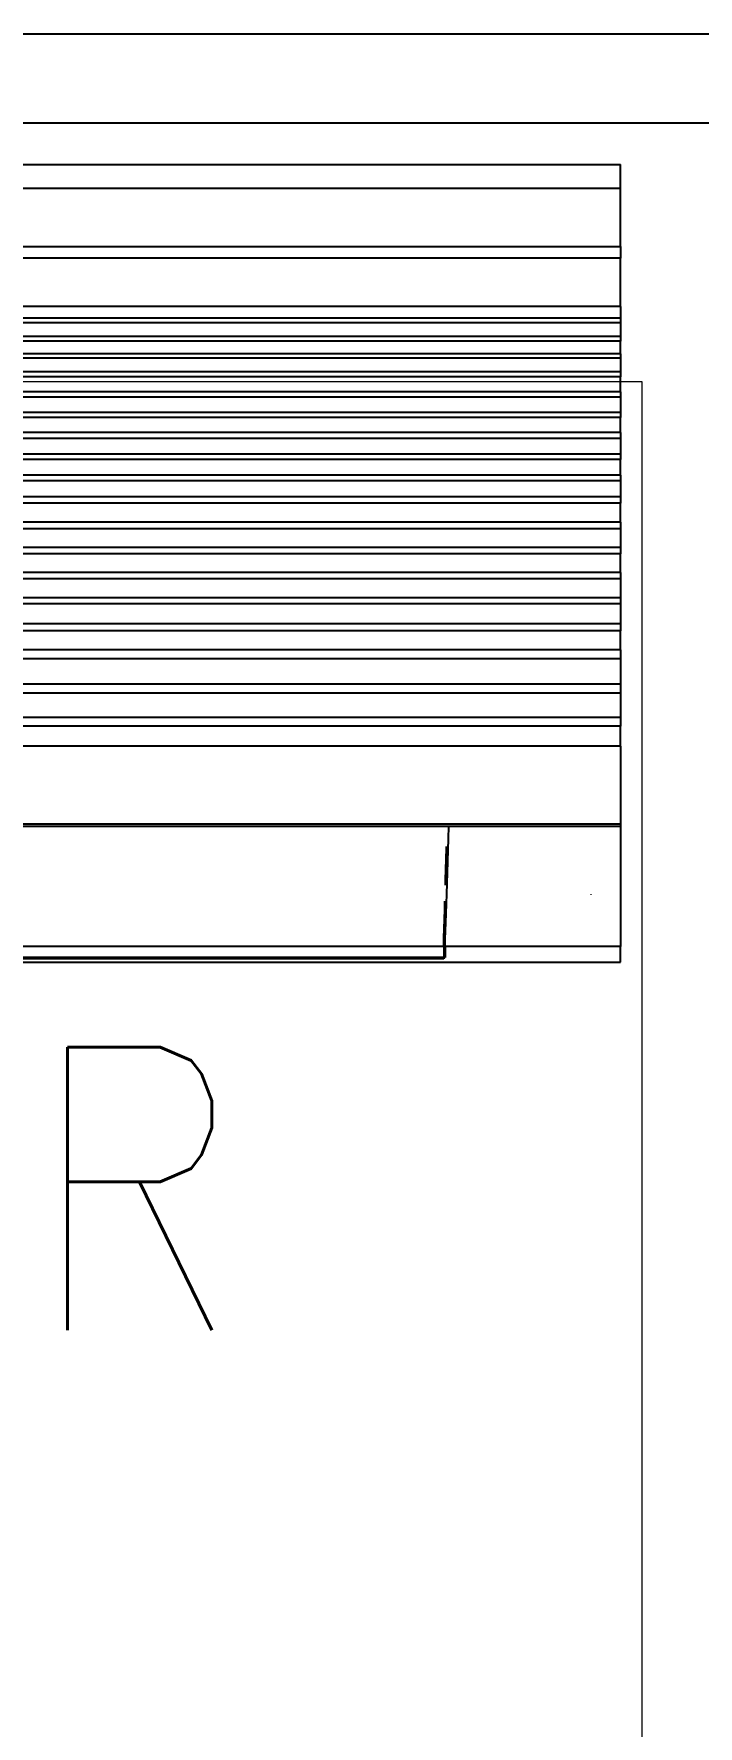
# Model space of a CAD drawing. Header units: inches. Extents: x -86408137 to 595769, y 1041006 to 3160331.
# Drawn here: x 405332 to 406153, y 1091532 to 1093624 of the extents above; entities that cross this region are included whole.
import ezdxf

# ---------------------------------------------------------------- set-up
doc = ezdxf.new("R2010")
doc.units = ezdxf.units.IN
doc.header["$MEASUREMENT"] = 0
doc.layers.add('1', color=8, linetype='Continuous', lineweight=9)
doc.layers.add('t3', color=8, linetype='Continuous', lineweight=25)
doc.layers.add('Edges', color=7, linetype='Continuous')
doc.layers.add('partition', color=8, linetype='Continuous')
doc.styles.add('LAILA', font='romans.shx', dxfattribs={"width": 0.85, "height": 350})

# ---------------------------------------------------------------- blocks, each defined once
blk = doc.blocks.new('air con')
at = {"layer": 'Edges'}
for p, q in [((71.402, 41.898), (152.402, 41.898)), ((152.402, 41.095), (152.402, 41.898)), ((71.402, 41.095), (152.402, 41.095)), ((152.402, 39.122), (152.402, 41.095)), ((71.402, 39.122), (152.402, 39.122)), ((152.402, 39.122), (152.402, 38.724)), ((152.402, 38.724), (71.402, 38.724)), ((152.402, 37.092), (152.402, 38.724)), ((152.402, 37.092), (71.402, 37.092)), ((152.402, 36.701), (71.402, 36.701)), ((152.402, 37.092), (152.402, 36.701)), ((152.402, 36.701), (152.402, 36.542)), ((152.402, 36.542), (71.402, 36.542)), ((152.402, 36.542), (152.402, 36.078)), ((152.402, 36.078), (71.402, 36.078)), ((152.402, 35.914), (71.402, 35.914)), ((152.402, 36.078), (152.402, 35.914)), ((152.402, 35.493), (152.402, 35.914)), ((152.402, 35.493), (71.402, 35.493)), ((152.402, 35.34), (71.402, 35.34)), ((152.402, 35.493), (152.402, 35.34)), ((152.402, 35.34), (152.402, 34.877)), ((152.402, 34.877), (71.402, 34.877)), ((152.402, 34.709), (71.402, 34.709)), ((152.402, 34.877), (152.402, 34.709)), ((152.402, 34.207), (152.402, 34.709)), ((152.402, 34.207), (71.402, 34.207)), ((152.402, 34.022), (71.402, 34.022)), ((152.402, 34.207), (152.402, 34.022)), ((152.402, 34.022), (152.402, 33.51)), ((152.402, 33.51), (71.402, 33.51)), ((152.402, 33.335), (71.402, 33.335)), ((152.402, 33.51), (152.402, 33.335)), ((152.402, 32.826), (152.402, 33.335)), ((152.402, 32.826), (71.402, 32.826)), ((152.402, 32.826), (152.402, 32.625)), ((152.402, 32.625), (71.402, 32.625)), ((152.402, 32.098), (71.402, 32.098)), ((152.402, 32.625), (152.402, 32.098)), ((152.402, 32.098), (152.402, 31.911)), ((152.402, 31.911), (71.402, 31.911)), ((152.402, 31.378), (152.402, 31.911)), ((152.402, 31.378), (71.402, 31.378)), ((152.402, 31.189), (71.402, 31.189)), ((152.402, 31.378), (152.402, 31.189)), ((152.402, 31.189), (152.402, 30.654)), ((152.402, 30.654), (71.402, 30.654)), ((152.402, 30.439), (71.402, 30.439)), ((152.402, 30.654), (152.402, 30.439)), ((152.402, 29.791), (152.402, 30.439)), ((152.402, 29.791), (71.402, 29.791)), ((152.402, 29.562), (71.402, 29.562)), ((152.402, 29.791), (152.402, 29.562)), ((152.402, 29.562), (152.402, 28.935)), ((152.402, 28.935), (71.402, 28.935)), ((152.402, 28.714), (71.402, 28.714)), ((152.402, 28.935), (152.402, 28.714)), ((152.402, 28.092), (152.402, 28.714)), ((152.402, 28.092), (71.402, 28.092)), ((152.402, 28.092), (152.402, 27.871)), ((152.402, 27.871), (71.402, 27.871)), ((152.402, 27.871), (152.402, 27.226)), ((152.402, 27.226), (71.402, 27.226)), ((152.402, 27.024), (71.402, 27.024)), ((152.402, 27.226), (152.402, 27.024)), ((152.402, 27.024), (152.402, 26.349)), ((152.402, 26.349), (71.402, 26.349)), ((152.402, 26.117), (71.402, 26.117)), ((152.402, 26.349), (152.402, 26.117)), ((152.402, 25.469), (152.402, 26.117)), ((152.402, 25.469), (71.402, 25.469)), ((152.402, 25.469), (152.402, 25.162)), ((152.402, 25.162), (71.402, 25.162)), ((152.402, 25.162), (152.402, 24.304)), ((152.402, 24.304), (71.402, 24.304)), ((152.402, 24.304), (152.402, 24.002)), ((152.402, 24.002), (71.402, 24.002)), ((152.402, 24.002), (152.402, 23.184)), ((152.402, 23.184), (71.402, 23.184)), ((152.402, 23.184), (152.402, 22.883)), ((152.402, 22.883), (71.402, 22.883)), ((152.402, 22.213), (152.402, 22.883)), ((152.402, 22.213), (71.402, 22.213)), ((152.402, 22.213), (152.402, 19.568)), ((152.402, 19.568), (71.402, 19.568)), ((152.402, 19.493), (71.402, 19.493)), ((146.588, 19.085), (146.601, 19.493)), ((152.402, 19.568), (152.402, 19.493)), ((152.402, 19.493), (152.402, 15.42)), ((146.575, 18.687), (146.588, 19.085)), ((146.494, 18.035), (146.504, 18.391)), ((146.504, 18.391), (146.514, 18.752)), ((146.514, 18.752), (146.516, 18.813)), ((146.562, 18.299), (146.575, 18.687)), ((146.484, 17.685), (146.494, 18.035)), ((146.538, 17.558), (146.55, 17.923)), ((146.55, 17.923), (146.562, 18.299)), ((146.479, 17.503), (146.484, 17.685)), ((146.516, 16.869), (146.527, 17.206)), ((146.527, 17.206), (146.538, 17.558)), ((146.447, 16.349), (146.456, 16.673)), ((146.456, 16.673), (146.464, 16.956)), ((146.505, 16.546), (146.516, 16.869)), ((151.402, 17.184), (151.402, 17.175)), ((146.438, 16.032), (146.447, 16.349)), ((146.486, 15.948), (146.495, 16.239)), ((146.495, 16.239), (146.505, 16.546)), ((146.421, 15.42), (146.429, 15.722)), ((146.429, 15.722), (146.438, 16.032)), ((146.468, 15.42), (146.477, 15.675)), ((146.477, 15.675), (146.486, 15.948)), ((71.402, 14.898), (152.402, 14.898)), ((146.421, 15.42), (76.921, 15.42)), ((146.421, 15.051), (76.921, 15.051)), ((146.421, 15.012), (76.921, 15.012)), ((146.468, 15.42), (146.421, 15.42)), ((146.421, 15.42), (146.421, 15.051)), ((146.468, 15.051), (146.421, 15.051)), ((146.421, 15.051), (146.421, 15.012)), ((152.402, 15.42), (146.468, 15.42)), ((146.468, 15.42), (146.468, 15.051)), ((152.402, 14.898), (152.402, 15.42))]:
    blk.add_line(p, q, dxfattribs=at)
blk = doc.blocks.new('1.5HP AIR CONDITION')
at = {"xscale": 36.51607049631966, "yscale": 36.51607049631966, "zscale": 36.51607049631966}
blk.add_blockref('air con', (-4086.2, -544), dxfattribs=at)

msp = doc.modelspace()

# ---------------------------------------------------------------- linework, layer by layer
at = {"layer": '1'}
msp.add_lwpolyline([(404583.5, 1093194.1), (406083.5, 1093194.1), (406083.5, 1091194.1), (404583.5, 1091194.1)], close=True, dxfattribs=at)
at = {"layer": 'partition'}
for p, q in [((405302.7, 1093624.1), (406332.7, 1093624.1)), ((405302.7, 1093514.1), (406332.7, 1093514.1))]:
    msp.add_line(p, q, dxfattribs=at)

# ---------------------------------------------------------------- block references
msp.add_blockref('1.5HP AIR CONDITION', (404578.2, 1092476.5))

# ---------------------------------------------------------------- texts
at = {"layer": 't3', "style": 'LAILA', "width": 0.85}
msp.add_text('PAR', height=350, dxfattribs=at).set_placement((404825.6, 1092021.5))

doc.saveas('drawing.dxf')
